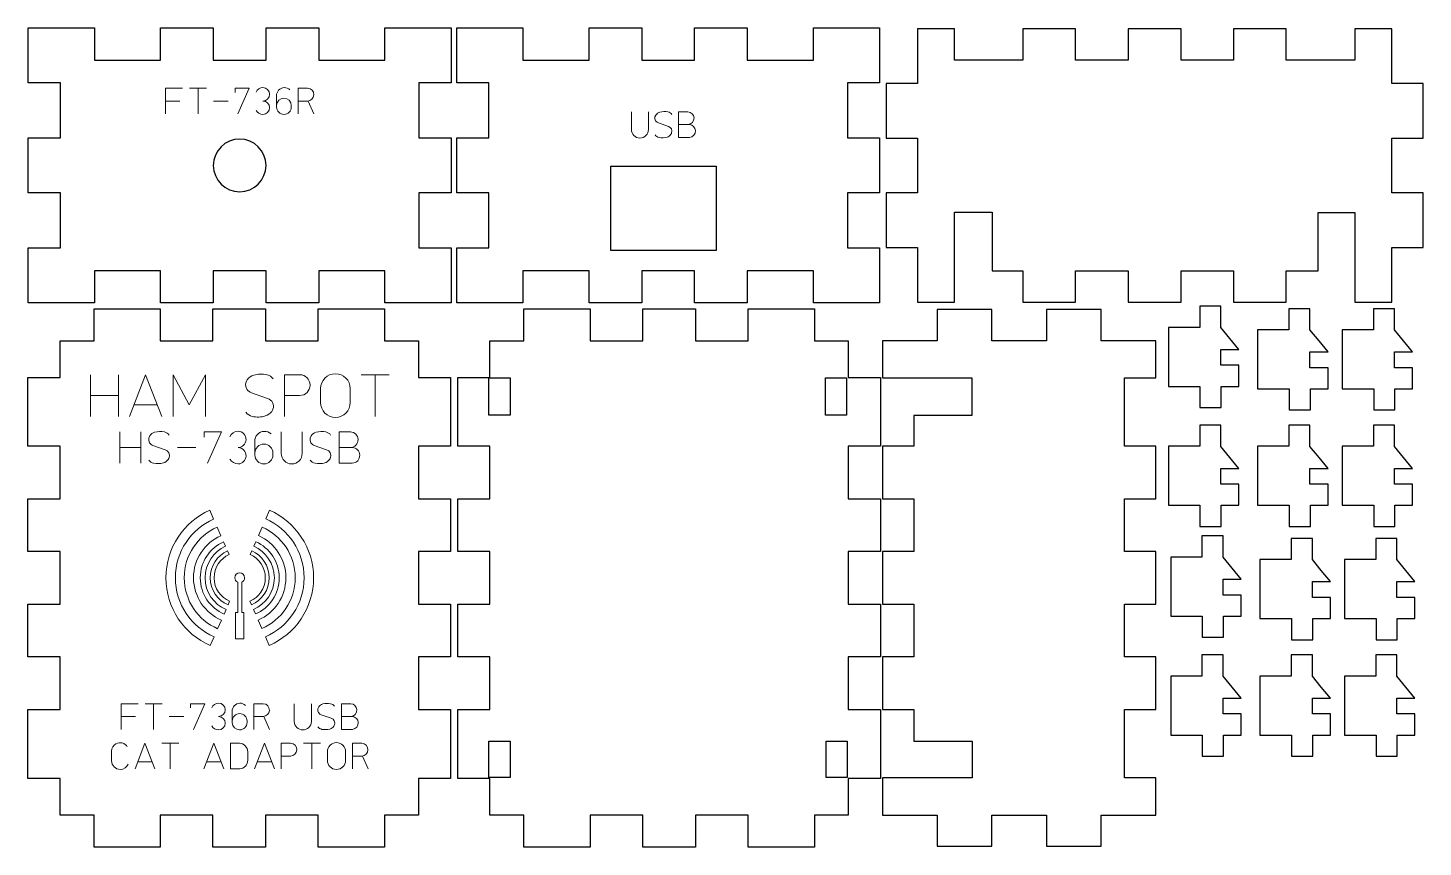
# Model space of a CAD drawing. Header units: inches. Extents: x 0 to 132, y 1 to 78.
import ezdxf

# ---------------------------------------------------------------- set-up
doc = ezdxf.new("R2010")
doc.units = ezdxf.units.IN
doc.header["$MEASUREMENT"] = 0
doc.layers.add('Layer 1', color=7, linetype='Continuous')

# ---------------------------------------------------------------- blocks, each defined once
blk = doc.blocks.new('block 2')
at = {"layer": 'Layer 1', "color": 7, "lineweight": 25}
blk.add_open_spline([(22.72, 65.43), (22.72, 64.05), (21.6, 62.93), (20.22, 62.93), (18.84, 62.93), (17.72, 64.05), (17.72, 65.43), (17.72, 66.81), (18.84, 67.93), (20.22, 67.93), (21.6, 67.93), (22.72, 66.81), (22.72, 65.43)], degree=3, knots=[0, 0, 0, 0, 1, 1, 1, 2, 2, 2, 3, 3, 3, 4, 4, 4, 4], dxfattribs=at)
blk = doc.blocks.new('block 3')
at = {"layer": 'Layer 1', "color": 3, "lineweight": 9}
for points, knots in [([(14.12, 26.29), (14.12, 28.78), (15.61, 30.92), (17.74, 31.87), (17.74, 31.87), (17.38, 32.7), (17.38, 32.7), (14.93, 31.61), (13.22, 29.15), (13.22, 26.29), (13.22, 23.42), (14.95, 20.95), (17.43, 19.87), (17.43, 19.87), (17.79, 20.69), (17.79, 20.69), (15.63, 21.63), (14.12, 23.79), (14.12, 26.29)], [0, 0, 0, 0, 1, 1, 1, 2, 2, 2, 3, 3, 3, 4, 4, 4, 5, 5, 5, 6, 6, 6, 6]), ([(27.23, 26.29), (27.23, 29.15), (25.52, 31.61), (23.06, 32.7), (23.06, 32.7), (22.7, 31.88), (22.7, 31.88), (24.84, 30.93), (26.33, 28.79), (26.33, 26.29), (26.33, 23.79), (24.82, 21.64), (22.66, 20.69), (22.66, 20.69), (23.02, 19.87), (23.02, 19.87), (25.5, 20.95), (27.23, 23.42), (27.23, 26.29)], [0, 0, 0, 0, 1, 1, 1, 2, 2, 2, 3, 3, 3, 4, 4, 4, 5, 5, 5, 6, 6, 6, 6]), ([(14.96, 26.29), (14.96, 24.13), (16.27, 22.27), (18.13, 21.46), (18.13, 21.46), (18.49, 22.27), (18.49, 22.27), (16.93, 22.95), (15.84, 24.49), (15.84, 26.29), (15.84, 28.08), (16.91, 29.61), (18.44, 30.29), (18.44, 30.29), (18.08, 31.1), (18.08, 31.1), (16.24, 30.28), (14.96, 28.44), (14.96, 26.29)], [0, 0, 0, 0, 1, 1, 1, 2, 2, 2, 3, 3, 3, 4, 4, 4, 5, 5, 5, 6, 6, 6, 6]), ([(24.6, 26.29), (24.6, 24.49), (23.52, 22.95), (21.97, 22.28), (21.97, 22.28), (22.32, 21.47), (22.32, 21.47), (24.18, 22.28), (25.49, 24.13), (25.49, 26.29), (25.49, 28.44), (24.2, 30.28), (22.36, 31.1), (22.36, 31.1), (22.01, 30.3), (22.01, 30.3), (23.54, 29.61), (24.6, 28.08), (24.6, 26.29)], [0, 0, 0, 0, 1, 1, 1, 2, 2, 2, 3, 3, 3, 4, 4, 4, 5, 5, 5, 6, 6, 6, 6]), ([(16.94, 26.29), (16.94, 27.63), (17.74, 28.77), (18.88, 29.29), (18.88, 29.29), (18.69, 29.71), (18.69, 29.71), (17.39, 29.13), (16.48, 27.82), (16.48, 26.29), (16.48, 24.75), (17.41, 23.43), (18.74, 22.85), (18.74, 22.85), (18.93, 23.28), (18.93, 23.28), (17.76, 23.78), (16.94, 24.94), (16.94, 26.29)], [0, 0, 0, 0, 1, 1, 1, 2, 2, 2, 3, 3, 3, 4, 4, 4, 5, 5, 5, 6, 6, 6, 6]), ([(23.97, 26.29), (23.97, 27.82), (23.06, 29.13), (21.75, 29.72), (21.75, 29.72), (21.56, 29.29), (21.56, 29.29), (22.71, 28.78), (23.51, 27.63), (23.51, 26.29), (23.51, 24.94), (22.69, 23.79), (21.53, 23.28), (21.53, 23.28), (21.71, 22.86), (21.71, 22.86), (23.04, 23.43), (23.97, 24.75), (23.97, 26.29)], [0, 0, 0, 0, 1, 1, 1, 2, 2, 2, 3, 3, 3, 4, 4, 4, 5, 5, 5, 6, 6, 6, 6]), ([(17.43, 26.29), (17.43, 25.14), (18.13, 24.15), (19.12, 23.72), (19.12, 23.72), (19.27, 24.06), (19.27, 24.06), (18.4, 24.43), (17.8, 25.29), (17.8, 26.29), (17.8, 27.28), (18.38, 28.12), (19.22, 28.51), (19.22, 28.51), (19.07, 28.84), (19.07, 28.84), (18.1, 28.4), (17.43, 27.43), (17.43, 26.29)], [0, 0, 0, 0, 1, 1, 1, 2, 2, 2, 3, 3, 3, 4, 4, 4, 5, 5, 5, 6, 6, 6, 6]), ([(22.65, 26.29), (22.65, 25.29), (22.05, 24.44), (21.18, 24.06), (21.18, 24.06), (21.33, 23.72), (21.33, 23.72), (22.33, 24.15), (23.02, 25.14), (23.02, 26.29), (23.02, 27.43), (22.34, 28.41), (21.37, 28.85), (21.37, 28.85), (21.22, 28.51), (21.22, 28.51), (22.06, 28.13), (22.65, 27.28), (22.65, 26.29)], [0, 0, 0, 0, 1, 1, 1, 2, 2, 2, 3, 3, 3, 4, 4, 4, 5, 5, 5, 6, 6, 6, 6]), ([(20.42, 25.88), (20.58, 25.95), (20.69, 26.11), (20.69, 26.29), (20.69, 26.55), (20.48, 26.76), (20.22, 26.76), (19.97, 26.76), (19.76, 26.55), (19.76, 26.29), (19.76, 26.11), (19.87, 25.95), (20.03, 25.88), (20.03, 25.88), (20.03, 23.01), (20.03, 23.01), (20.03, 23.01), (19.83, 23.01), (19.83, 23.01), (19.83, 23.01), (19.83, 20.5), (19.83, 20.5), (19.83, 20.5), (20.62, 20.5), (20.62, 20.5), (20.62, 20.5), (20.62, 23.01), (20.62, 23.01), (20.62, 23.01), (20.42, 23.01), (20.42, 23.01), (20.42, 23.01), (20.42, 25.88), (20.42, 25.88)], [0, 0, 0, 0, 1, 1, 1, 2, 2, 2, 3, 3, 3, 4, 4, 4, 5, 5, 5, 6, 6, 6, 7, 7, 7, 8, 8, 8, 9, 9, 9, 10, 10, 10, 11, 11, 11, 11])]:
    blk.add_open_spline(points, degree=3, knots=knots, dxfattribs=at)
blk = doc.blocks.new('block 4')
at = {"layer": 'Layer 1', "color": 1, "lineweight": 20}
for points in [[(14.81, 72.76), (13.19, 72.76), (13.19, 70.33)], [(13.19, 71.54), (14.54, 71.54)], [(15.46, 72.76), (17.08, 72.76), (16.27, 72.76), (16.27, 70.33)], [(17.73, 71.54), (19.13, 71.54)], [(19.78, 72.35), (19.78, 72.76), (21.13, 72.76), (20.05, 70.33)]]:
    blk.add_lwpolyline(points, dxfattribs=at)
for points, knots in [([(21.78, 72.38), (21.89, 72.64), (22.14, 72.81), (22.42, 72.81), (22.77, 72.81), (23.06, 72.53), (23.06, 72.18), (23.06, 71.83), (22.77, 71.54), (22.42, 71.54), (22.77, 71.54), (23.06, 71.26), (23.06, 70.91), (23.06, 70.56), (22.77, 70.27), (22.42, 70.27), (22.16, 70.28), (21.91, 70.42), (21.78, 70.65)], [0, 0, 0, 0, 1, 1, 1, 2, 2, 2, 3, 3, 3, 4, 4, 4, 5, 5, 5, 6, 6, 6, 6]), ([(23.72, 71.11), (23.72, 71.5), (24.04, 71.81), (24.42, 71.81), (24.81, 71.81), (25.12, 71.5), (25.12, 71.11), (25.12, 71.11), (25.12, 70.98), (25.12, 70.98), (25.12, 70.59), (24.81, 70.27), (24.42, 70.27), (24.03, 70.28), (23.72, 70.59), (23.72, 70.98), (23.72, 70.98), (23.72, 72.03), (23.72, 72.03), (23.7, 72.44), (24.02, 72.79), (24.44, 72.81), (24.64, 72.82), (24.84, 72.74), (24.99, 72.6)], [0, 0, 0, 0, 1, 1, 1, 2, 2, 2, 3, 3, 3, 4, 4, 4, 5, 5, 5, 6, 6, 6, 7, 7, 7, 8, 8, 8, 8]), ([(25.77, 70.33), (25.77, 70.33), (25.77, 72.76), (25.77, 72.76), (25.77, 72.76), (26.66, 72.76), (26.66, 72.76), (27, 72.74), (27.26, 72.46), (27.25, 72.13), (27.23, 71.81), (26.98, 71.56), (26.66, 71.54), (26.66, 71.54), (25.77, 71.54), (25.77, 71.54), (25.77, 71.54), (26.72, 71.54), (26.72, 71.54), (26.72, 71.54), (27.26, 70.33), (27.26, 70.33)], [0, 0, 0, 0, 1, 1, 1, 2, 2, 2, 3, 3, 3, 4, 4, 4, 5, 5, 5, 6, 6, 6, 7, 7, 7, 7])]:
    blk.add_open_spline(points, degree=3, knots=knots, dxfattribs=at)
blk = doc.blocks.new('block 5')
at = {"layer": 'Layer 1', "color": 1, "lineweight": 20}
for points, knots in [([(57.38, 70.51), (57.38, 70.51), (57.38, 68.84), (57.38, 68.84), (57.38, 68.39), (57.74, 68.03), (58.19, 68.03), (58.64, 68.03), (59, 68.39), (59, 68.84), (59, 68.84), (59, 70.51), (59, 70.51)], [0, 0, 0, 0, 1, 1, 1, 2, 2, 2, 3, 3, 3, 4, 4, 4, 4]), ([(61.22, 70.27), (61.12, 70.39), (60.99, 70.48), (60.84, 70.51), (60.59, 70.57), (60.33, 70.56), (60.08, 70.48), (59.93, 70.44), (59.8, 70.34), (59.7, 70.21), (59.54, 69.99), (59.59, 69.68), (59.82, 69.53), (59.86, 69.5), (59.9, 69.47), (59.95, 69.46), (59.95, 69.46), (60.89, 69.13), (60.89, 69.13), (61.15, 69.05), (61.29, 68.77), (61.2, 68.51), (61.19, 68.46), (61.16, 68.42), (61.13, 68.38), (61.04, 68.25), (60.91, 68.15), (60.76, 68.11), (60.51, 68.04), (60.25, 68.03), (60, 68.08), (59.85, 68.11), (59.71, 68.2), (59.62, 68.32)], [0, 0, 0, 0, 1, 1, 1, 2, 2, 2, 3, 3, 3, 4, 4, 4, 5, 5, 5, 6, 6, 6, 7, 7, 7, 8, 8, 8, 9, 9, 9, 10, 10, 10, 11, 11, 11, 11]), ([(62.75, 69.3), (63.09, 69.32), (63.34, 69.61), (63.32, 69.95), (63.3, 70.25), (63.06, 70.49), (62.75, 70.51), (62.75, 70.51), (61.86, 70.51), (61.86, 70.51), (61.86, 70.51), (61.86, 68.08), (61.86, 68.08), (61.86, 68.08), (62.89, 68.08), (62.89, 68.08), (63.22, 68.11), (63.48, 68.4), (63.45, 68.73), (63.43, 69.03), (63.19, 69.28), (62.89, 69.3), (62.89, 69.3), (61.86, 69.3), (61.86, 69.3)], [0, 0, 0, 0, 1, 1, 1, 2, 2, 2, 3, 3, 3, 4, 4, 4, 5, 5, 5, 6, 6, 6, 7, 7, 7, 8, 8, 8, 8])]:
    blk.add_open_spline(points, degree=3, knots=knots, dxfattribs=at)
blk = doc.blocks.new('block 6')
at = {"layer": 'Layer 1', "color": 7, "lineweight": 30}
blk.add_lwpolyline([(40.82, 78.48), (47.09, 78.48), (47.09, 75.43), (53.37, 75.43), (53.37, 78.48), (58.37, 78.48), (58.37, 75.43), (63.37, 75.43), (63.37, 78.48), (68.37, 78.48), (68.37, 75.43), (74.64, 75.43), (74.64, 78.48), (80.92, 78.48), (80.92, 73.26), (77.87, 73.26), (77.87, 68.04), (80.92, 68.04), (80.92, 62.82), (77.87, 62.82), (77.87, 57.6), (80.92, 57.6), (80.92, 52.38), (74.64, 52.38), (74.64, 55.43), (68.37, 55.43), (68.37, 52.38), (63.37, 52.38), (63.37, 55.43), (58.37, 55.43), (58.37, 52.38), (53.37, 52.38), (53.37, 55.43), (47.09, 55.43), (47.09, 52.38), (40.82, 52.38), (40.82, 57.6), (43.87, 57.6), (43.87, 62.82), (40.82, 62.82), (40.82, 68.04), (43.87, 68.04), (43.87, 73.26), (40.82, 73.26), (40.82, 78.48)], dxfattribs=at)
blk = doc.blocks.new('block 7')
at = {"layer": 'Layer 1', "color": 7, "lineweight": 30}
blk.add_lwpolyline([(0.17, 78.48), (6.45, 78.48), (6.45, 75.43), (12.72, 75.43), (12.72, 78.48), (17.72, 78.48), (17.72, 75.43), (22.72, 75.43), (22.72, 78.48), (27.72, 78.48), (27.72, 75.43), (34, 75.43), (34, 78.48), (40.27, 78.48), (40.27, 73.26), (37.22, 73.26), (37.22, 68.04), (40.27, 68.04), (40.27, 62.82), (37.22, 62.82), (37.22, 57.6), (40.27, 57.6), (40.27, 52.38), (34, 52.38), (34, 55.43), (27.72, 55.43), (27.72, 52.38), (22.72, 52.38), (22.72, 55.43), (17.72, 55.43), (17.72, 52.38), (12.72, 52.38), (12.72, 55.43), (6.45, 55.43), (6.45, 52.38), (0.17, 52.38), (0.17, 57.6), (3.22, 57.6), (3.22, 62.82), (0.17, 62.82), (0.17, 68.04), (3.22, 68.04), (3.22, 73.26), (0.17, 73.26), (0.17, 78.48)], dxfattribs=at)
blk = doc.blocks.new('block 8')
at = {"layer": 'Layer 1', "color": 7, "lineweight": 30}
blk.add_lwpolyline([(3.18, 48.78), (6.41, 48.78), (6.41, 51.83), (12.68, 51.83), (12.68, 48.78), (17.68, 48.78), (17.68, 51.83), (22.68, 51.83), (22.68, 48.78), (27.68, 48.78), (27.68, 51.83), (33.96, 51.83), (33.96, 48.78), (37.18, 48.78), (37.18, 45.31), (40.23, 45.31), (40.23, 38.78), (37.18, 38.78), (37.18, 33.78), (40.23, 33.78), (40.23, 28.79), (37.18, 28.79), (37.18, 23.78), (40.23, 23.78), (40.23, 18.78), (37.18, 18.78), (37.18, 13.78), (40.23, 13.78), (40.23, 7.26), (37.18, 7.26), (37.18, 3.78), (33.96, 3.78), (33.96, 0.73), (27.68, 0.73), (27.68, 3.78), (22.68, 3.78), (22.68, 0.73), (17.68, 0.73), (17.68, 3.78), (12.68, 3.78), (12.68, 0.73), (6.41, 0.73), (6.41, 3.78), (3.18, 3.78), (3.18, 7.26), (0.13, 7.26), (0.13, 13.78), (3.18, 13.78), (3.18, 18.78), (0.13, 18.78), (0.13, 23.78), (3.18, 23.78), (3.18, 28.79), (0.13, 28.79), (0.13, 33.78), (3.18, 33.78), (3.18, 38.78), (0.13, 38.78), (0.13, 45.31), (3.18, 45.31), (3.18, 48.78)], dxfattribs=at)
blk = doc.blocks.new('block 9')
at = {"layer": 'Layer 1', "color": 7, "lineweight": 30}
blk.add_lwpolyline([(43.96, 48.78), (47.19, 48.78), (47.19, 51.83), (53.46, 51.83), (53.46, 48.78), (58.46, 48.78), (58.46, 51.83), (63.46, 51.83), (63.46, 48.78), (68.46, 48.78), (68.46, 51.83), (74.74, 51.83), (74.74, 48.78), (77.96, 48.78), (77.96, 45.31), (81.01, 45.31), (81.01, 38.78), (77.96, 38.78), (77.96, 33.78), (81.01, 33.78), (81.01, 28.79), (77.96, 28.79), (77.96, 23.78), (81.01, 23.78), (81.01, 18.78), (77.96, 18.78), (77.96, 13.78), (81.01, 13.78), (81.01, 7.26), (77.96, 7.26), (77.96, 3.78), (74.74, 3.78), (74.74, 0.73), (68.46, 0.73), (68.46, 3.78), (63.46, 3.78), (63.46, 0.73), (58.46, 0.73), (58.46, 3.78), (53.46, 3.78), (53.46, 0.73), (47.19, 0.73), (47.19, 3.78), (43.96, 3.78), (43.96, 7.26), (40.91, 7.26), (40.91, 13.78), (43.96, 13.78), (43.96, 18.78), (40.91, 18.78), (40.91, 23.78), (43.96, 23.78), (43.96, 28.79), (40.91, 28.79), (40.91, 33.78), (43.96, 33.78), (43.96, 38.78), (40.91, 38.78), (40.91, 45.31), (43.96, 45.31), (43.96, 48.78)], dxfattribs=at)

msp = doc.modelspace()

# ---------------------------------------------------------------- linework, layer by layer
at = {"layer": 'Layer 1', "color": 7, "lineweight": 25}
for points in [[(132.48, 68.02), (132.48, 73.21), (129.51, 73.21), (129.51, 78.4), (126, 78.4), (126, 75.43), (119.51, 75.43), (119.51, 78.4), (114.51, 78.4), (114.51, 75.43), (109.52, 75.43), (109.52, 78.4), (104.51, 78.4), (104.51, 75.43), (99.52, 75.43), (99.52, 78.4), (94.52, 78.4), (94.52, 75.43), (88.03, 75.43), (88.03, 78.4), (84.52, 78.4), (84.52, 73.21), (81.55, 73.21), (81.55, 68.02), (84.52, 68.02), (84.52, 62.84), (81.55, 62.84), (81.55, 57.65), (84.52, 57.65), (84.52, 52.46), (88.03, 52.46), (88.03, 55.43), (88.03, 60.98), (88.6, 60.98), (91.6, 60.98), (91.6, 55.43), (94.52, 55.43), (94.52, 52.46), (99.52, 52.46), (99.52, 55.43), (104.51, 55.43), (104.51, 52.46), (109.52, 52.46), (109.52, 55.43), (114.51, 55.43), (114.51, 52.46), (119.51, 52.46), (119.51, 55.43), (122.52, 55.43), (122.52, 60.95), (125.52, 60.95), (126, 60.95), (126, 55.43), (126, 52.46), (129.51, 52.46), (129.51, 57.65), (132.48, 57.65), (132.48, 62.84), (129.51, 62.84), (129.51, 68.02), (132.48, 68.02)], [(65.42, 57.37), (55.42, 57.37), (55.42, 65.37), (65.42, 65.37), (65.42, 57.37)], [(96.76, 0.81), (101.95, 0.81), (101.95, 3.78), (107.14, 3.78), (107.14, 7.3), (104.17, 7.3), (104.17, 13.78), (107.14, 13.78), (107.14, 18.78), (104.17, 18.78), (104.17, 23.78), (107.14, 23.78), (107.14, 28.78), (104.17, 28.78), (104.17, 33.78), (107.14, 33.78), (107.14, 38.78), (104.17, 38.78), (104.17, 45.27), (107.14, 45.27), (107.14, 48.78), (101.95, 48.78), (101.95, 51.75), (96.76, 51.75), (96.76, 48.78), (91.58, 48.78), (91.58, 51.75), (86.39, 51.75), (86.39, 48.78), (81.2, 48.78), (81.2, 45.27), (84.17, 45.27), (89.67, 45.27), (89.67, 44.7), (89.67, 41.7), (84.17, 41.7), (84.17, 38.78), (81.2, 38.78), (81.2, 33.78), (84.17, 33.78), (84.17, 28.78), (81.2, 28.78), (81.2, 23.78), (84.17, 23.78), (84.17, 18.78), (81.2, 18.78), (81.2, 13.78), (84.17, 13.78), (84.17, 10.78), (89.7, 10.78), (89.7, 7.78), (89.7, 7.3), (84.17, 7.3), (81.2, 7.3), (81.2, 3.78), (86.39, 3.78), (86.39, 0.81), (91.58, 0.81), (91.58, 3.78), (96.76, 3.78), (96.76, 0.81)], [(113.29, 47.97), (115, 47.97), (114.14, 49.01), (113.29, 50.05), (113.29, 50.06), (113.29, 52.06), (111.29, 52.06), (111.29, 50.06), (108.32, 50.06), (108.32, 46.46), (108.32, 44.46), (111.32, 44.46), (111.32, 42.46), (113.32, 42.46), (113.32, 44.46), (115, 44.46), (115, 46.46), (113.29, 46.46), (113.29, 47.97)], [(121.75, 47.73), (123.47, 47.73), (122.61, 48.78), (121.75, 49.82), (121.75, 49.82), (121.75, 51.82), (119.75, 51.82), (119.75, 49.82), (116.78, 49.82), (116.78, 46.22), (116.78, 44.22), (119.79, 44.22), (119.79, 42.22), (121.79, 42.22), (121.79, 44.22), (123.47, 44.22), (123.47, 46.22), (121.75, 46.22), (121.75, 47.73)], [(129.77, 47.73), (131.48, 47.73), (130.62, 48.78), (129.77, 49.82), (129.77, 49.82), (129.77, 51.82), (127.77, 51.82), (127.77, 49.82), (124.8, 49.82), (124.8, 46.22), (124.8, 44.22), (127.8, 44.22), (127.8, 42.22), (129.8, 42.22), (129.8, 44.22), (131.48, 44.22), (131.48, 46.22), (129.77, 46.22), (129.77, 47.73)], [(45.87, 41.72), (43.87, 41.72), (43.87, 45.27), (45.87, 45.27), (45.87, 41.72)], [(77.8, 41.72), (75.8, 41.72), (75.8, 45.27), (77.8, 45.27), (77.8, 41.72)], [(113.29, 36.68), (115, 36.68), (114.14, 37.72), (113.29, 38.76), (113.29, 38.77), (113.29, 40.77), (111.29, 40.77), (111.29, 38.77), (108.32, 38.77), (108.32, 35.17), (108.32, 33.17), (111.32, 33.17), (111.32, 31.17), (113.32, 31.17), (113.32, 33.17), (115, 33.17), (115, 35.17), (113.29, 35.17), (113.29, 36.68)], [(121.75, 36.68), (123.47, 36.68), (122.61, 37.72), (121.75, 38.76), (121.75, 38.77), (121.75, 40.77), (119.75, 40.77), (119.75, 38.77), (116.78, 38.77), (116.78, 35.17), (116.78, 33.17), (119.79, 33.17), (119.79, 31.17), (121.79, 31.17), (121.79, 33.17), (123.47, 33.17), (123.47, 35.17), (121.75, 35.17), (121.75, 36.68)], [(129.77, 36.68), (131.48, 36.68), (130.62, 37.72), (129.77, 38.76), (129.77, 38.77), (129.77, 40.77), (127.77, 40.77), (127.77, 38.77), (124.8, 38.77), (124.8, 35.17), (124.8, 33.17), (127.8, 33.17), (127.8, 31.17), (129.8, 31.17), (129.8, 33.17), (131.48, 33.17), (131.48, 35.17), (129.77, 35.17), (129.77, 36.68)], [(113.51, 26.17), (115.23, 26.17), (114.37, 27.21), (113.51, 28.25), (113.51, 28.26), (113.51, 30.26), (111.51, 30.26), (111.51, 28.26), (108.54, 28.26), (108.54, 24.66), (108.54, 22.66), (111.54, 22.66), (111.54, 20.66), (113.54, 20.66), (113.54, 22.66), (115.23, 22.66), (115.23, 24.66), (113.51, 24.66), (113.51, 26.17)], [(121.98, 25.93), (123.69, 25.93), (122.83, 26.98), (121.98, 28.02), (121.98, 28.02), (121.98, 30.02), (119.98, 30.02), (119.98, 28.02), (117.01, 28.02), (117.01, 24.42), (117.01, 22.42), (120.01, 22.42), (120.01, 20.42), (122.01, 20.42), (122.01, 22.42), (123.69, 22.42), (123.69, 24.42), (121.98, 24.42), (121.98, 25.93)], [(129.99, 25.93), (131.71, 25.93), (130.85, 26.98), (129.99, 28.02), (129.99, 28.02), (129.99, 30.02), (127.99, 30.02), (127.99, 28.02), (125.02, 28.02), (125.02, 24.42), (125.02, 22.42), (128.03, 22.42), (128.03, 20.42), (130.03, 20.42), (130.03, 22.42), (131.71, 22.42), (131.71, 24.42), (129.99, 24.42), (129.99, 25.93)], [(113.51, 14.88), (115.23, 14.88), (114.37, 15.92), (113.51, 16.97), (113.51, 16.97), (113.51, 18.97), (111.51, 18.97), (111.51, 16.97), (108.54, 16.97), (108.54, 13.37), (108.54, 11.37), (111.54, 11.37), (111.54, 9.37), (113.54, 9.37), (113.54, 11.37), (115.23, 11.37), (115.23, 13.37), (113.51, 13.37), (113.51, 14.88)], [(121.98, 14.88), (123.69, 14.88), (122.83, 15.92), (121.98, 16.97), (121.98, 16.97), (121.98, 18.97), (119.98, 18.97), (119.98, 16.97), (117.01, 16.97), (117.01, 13.37), (117.01, 11.37), (120.01, 11.37), (120.01, 9.37), (122.01, 9.37), (122.01, 11.37), (123.69, 11.37), (123.69, 13.37), (121.98, 13.37), (121.98, 14.88)], [(129.99, 14.88), (131.71, 14.88), (130.85, 15.92), (129.99, 16.97), (129.99, 16.97), (129.99, 18.97), (127.99, 18.97), (127.99, 16.97), (125.02, 16.97), (125.02, 13.37), (125.02, 11.37), (128.03, 11.37), (128.03, 9.37), (130.03, 9.37), (130.03, 11.37), (131.71, 11.37), (131.71, 13.37), (129.99, 13.37), (129.99, 14.88)], [(45.87, 7.34), (43.87, 7.34), (43.87, 10.78), (45.87, 10.78), (45.87, 7.34)], [(77.85, 7.34), (75.85, 7.34), (75.85, 10.78), (77.85, 10.78), (77.85, 7.34)]]:
    msp.add_lwpolyline(points, dxfattribs=at)
at = {"layer": 'Layer 1', "color": 1, "lineweight": 20}
for points in [[(6.07, 45.57), (6.07, 41.61), (6.07, 43.59), (8.71, 43.59), (8.71, 41.61), (8.71, 45.57)], [(9.76, 41.61), (11.3, 45.57), (12.84, 41.61)], [(13.9, 41.61), (13.9, 45.57), (15.44, 42.71), (16.98, 45.57), (16.98, 41.61)], [(31.76, 45.57), (34.4, 45.57), (33.08, 45.57), (33.08, 41.61)], [(10.2, 42.71), (12.4, 42.71)], [(8.85, 40.14), (8.85, 37.17), (8.85, 38.65), (10.83, 38.65), (10.83, 37.17), (10.83, 40.14)], [(16.84, 39.64), (16.84, 40.14), (18.49, 40.14), (17.17, 37.17)], [(14.33, 38.65), (16.05, 38.65)], [(10.6, 14.34), (8.98, 14.34), (8.98, 11.91)], [(11.25, 14.34), (12.87, 14.34), (12.06, 14.34), (12.06, 11.91)], [(15.57, 13.94), (15.57, 14.34), (16.92, 14.34), (15.84, 11.91)], [(8.98, 13.13), (10.33, 13.13)], [(13.52, 13.13), (14.92, 13.13)], [(10.29, 8.16), (11.23, 10.59), (12.18, 8.16)], [(12.82, 10.59), (14.44, 10.59), (13.63, 10.59), (13.63, 8.16)], [(16.82, 8.16), (17.76, 10.59), (18.71, 8.16)], [(21.63, 8.16), (22.57, 10.59), (23.52, 8.16)], [(26.27, 10.59), (27.89, 10.59), (27.08, 10.59), (27.08, 8.16)], [(10.56, 8.84), (11.91, 8.84)], [(17.09, 8.84), (18.44, 8.84)], [(21.9, 8.84), (23.25, 8.84)]]:
    msp.add_lwpolyline(points, dxfattribs=at)
for points, knots in [([(23.4, 45.17), (23.25, 45.37), (23.03, 45.52), (22.79, 45.57), (22.38, 45.66), (21.96, 45.64), (21.56, 45.52), (21.31, 45.45), (21.09, 45.3), (20.94, 45.08), (20.68, 44.72), (20.76, 44.22), (21.12, 43.96), (21.19, 43.91), (21.26, 43.88), (21.33, 43.85), (21.33, 43.85), (22.87, 43.32), (22.87, 43.32), (23.3, 43.18), (23.52, 42.73), (23.38, 42.3), (23.35, 42.23), (23.32, 42.16), (23.27, 42.09), (23.12, 41.88), (22.9, 41.73), (22.65, 41.65), (22.25, 41.53), (21.83, 41.52), (21.42, 41.61), (21.18, 41.66), (20.96, 41.8), (20.81, 42)], [0, 0, 0, 0, 1, 1, 1, 2, 2, 2, 3, 3, 3, 4, 4, 4, 5, 5, 5, 6, 6, 6, 7, 7, 7, 8, 8, 8, 9, 9, 9, 10, 10, 10, 11, 11, 11, 11]), ([(24.46, 41.61), (24.46, 41.61), (24.46, 45.57), (24.46, 45.57), (24.46, 45.57), (25.91, 45.57), (25.91, 45.57), (26.46, 45.57), (26.9, 45.13), (26.9, 44.58), (26.9, 44.03), (26.46, 43.59), (25.91, 43.59), (25.91, 43.59), (24.46, 43.59), (24.46, 43.59)], [0, 0, 0, 0, 1, 1, 1, 2, 2, 2, 3, 3, 3, 4, 4, 4, 5, 5, 5, 5]), ([(27.89, 42.93), (27.89, 42.15), (28.52, 41.52), (29.3, 41.52), (30.08, 41.52), (30.71, 42.15), (30.71, 42.93), (30.71, 42.93), (30.71, 44.25), (30.71, 44.25), (30.71, 45.03), (30.07, 45.66), (29.3, 45.66), (28.52, 45.65), (27.89, 45.02), (27.89, 44.25), (27.89, 44.25), (27.89, 42.93), (27.89, 42.93)], [0, 0, 0, 0, 1, 1, 1, 2, 2, 2, 3, 3, 3, 4, 4, 4, 5, 5, 5, 6, 6, 6, 6]), ([(13.54, 39.84), (13.43, 39.99), (13.26, 40.1), (13.08, 40.14), (12.77, 40.2), (12.46, 40.19), (12.15, 40.1), (11.97, 40.05), (11.81, 39.93), (11.69, 39.77), (11.5, 39.5), (11.56, 39.12), (11.83, 38.93), (11.88, 38.9), (11.93, 38.87), (11.99, 38.85), (11.99, 38.85), (13.14, 38.45), (13.14, 38.45), (13.46, 38.35), (13.63, 38), (13.52, 37.69), (13.5, 37.63), (13.48, 37.58), (13.44, 37.53), (13.33, 37.37), (13.17, 37.25), (12.98, 37.2), (12.68, 37.11), (12.36, 37.1), (12.06, 37.17), (11.87, 37.21), (11.71, 37.31), (11.59, 37.46)], [0, 0, 0, 0, 1, 1, 1, 2, 2, 2, 3, 3, 3, 4, 4, 4, 5, 5, 5, 6, 6, 6, 7, 7, 7, 8, 8, 8, 9, 9, 9, 10, 10, 10, 11, 11, 11, 11]), ([(19.28, 39.67), (19.42, 39.99), (19.73, 40.2), (20.08, 40.2), (20.5, 40.19), (20.84, 39.83), (20.82, 39.4), (20.81, 38.99), (20.48, 38.67), (20.08, 38.65), (20.5, 38.64), (20.84, 38.28), (20.82, 37.85), (20.81, 37.44), (20.48, 37.11), (20.08, 37.1), (19.75, 37.1), (19.45, 37.28), (19.28, 37.56)], [0, 0, 0, 0, 1, 1, 1, 2, 2, 2, 3, 3, 3, 4, 4, 4, 5, 5, 5, 6, 6, 6, 6]), ([(21.66, 38.12), (21.66, 38.6), (22.04, 38.98), (22.52, 38.98), (22.99, 38.98), (23.37, 38.6), (23.38, 38.12), (23.38, 38.12), (23.38, 37.96), (23.38, 37.96), (23.37, 37.48), (22.99, 37.1), (22.52, 37.1), (22.04, 37.1), (21.66, 37.48), (21.66, 37.96), (21.66, 37.96), (21.66, 39.24), (21.66, 39.24), (21.64, 39.75), (22.03, 40.17), (22.54, 40.19), (22.79, 40.2), (23.03, 40.11), (23.21, 39.94)], [0, 0, 0, 0, 1, 1, 1, 2, 2, 2, 3, 3, 3, 4, 4, 4, 5, 5, 5, 6, 6, 6, 7, 7, 7, 8, 8, 8, 8]), ([(24.17, 40.14), (24.17, 40.14), (24.17, 38.09), (24.17, 38.09), (24.17, 37.54), (24.61, 37.1), (25.16, 37.1), (25.7, 37.1), (26.15, 37.54), (26.15, 38.09), (26.15, 38.09), (26.15, 40.14), (26.15, 40.14)], [0, 0, 0, 0, 1, 1, 1, 2, 2, 2, 3, 3, 3, 4, 4, 4, 4]), ([(28.85, 39.84), (28.74, 39.99), (28.58, 40.1), (28.39, 40.14), (28.09, 40.2), (27.77, 40.19), (27.47, 40.1), (27.28, 40.05), (27.12, 39.93), (27, 39.77), (26.81, 39.5), (26.87, 39.12), (27.14, 38.93), (27.19, 38.9), (27.25, 38.87), (27.3, 38.85), (27.3, 38.85), (28.46, 38.45), (28.46, 38.45), (28.77, 38.35), (28.94, 38), (28.83, 37.69), (28.82, 37.63), (28.79, 37.58), (28.75, 37.53), (28.64, 37.37), (28.48, 37.25), (28.29, 37.2), (27.99, 37.11), (27.67, 37.1), (27.37, 37.17), (27.18, 37.21), (27.02, 37.31), (26.91, 37.46)], [0, 0, 0, 0, 1, 1, 1, 2, 2, 2, 3, 3, 3, 4, 4, 4, 5, 5, 5, 6, 6, 6, 7, 7, 7, 8, 8, 8, 9, 9, 9, 10, 10, 10, 11, 11, 11, 11]), ([(30.73, 38.65), (31.14, 38.67), (31.46, 39.01), (31.45, 39.42), (31.43, 39.81), (31.12, 40.12), (30.73, 40.14), (30.73, 40.14), (29.65, 40.14), (29.65, 40.14), (29.65, 40.14), (29.65, 37.17), (29.65, 37.17), (29.65, 37.17), (30.9, 37.17), (30.9, 37.17), (31.31, 37.18), (31.63, 37.53), (31.61, 37.94), (31.6, 38.32), (31.29, 38.64), (30.9, 38.65), (30.9, 38.65), (29.65, 38.65), (29.65, 38.65)], [0, 0, 0, 0, 1, 1, 1, 2, 2, 2, 3, 3, 3, 4, 4, 4, 5, 5, 5, 6, 6, 6, 7, 7, 7, 8, 8, 8, 8]), ([(17.57, 13.96), (17.68, 14.22), (17.93, 14.39), (18.22, 14.4), (18.57, 14.4), (18.85, 14.11), (18.85, 13.76), (18.85, 13.41), (18.57, 13.13), (18.22, 13.13), (18.57, 13.13), (18.85, 12.84), (18.85, 12.49), (18.85, 12.14), (18.57, 11.86), (18.22, 11.86), (17.95, 11.86), (17.7, 12), (17.57, 12.24)], [0, 0, 0, 0, 1, 1, 1, 2, 2, 2, 3, 3, 3, 4, 4, 4, 5, 5, 5, 6, 6, 6, 6]), ([(19.51, 12.69), (19.51, 13.08), (19.83, 13.4), (20.21, 13.4), (20.6, 13.4), (20.92, 13.08), (20.92, 12.69), (20.92, 12.69), (20.92, 12.56), (20.92, 12.56), (20.92, 12.17), (20.6, 11.86), (20.21, 11.86), (19.83, 11.86), (19.51, 12.17), (19.51, 12.56), (19.51, 12.56), (19.51, 13.61), (19.51, 13.61), (19.49, 14.03), (19.82, 14.37), (20.23, 14.39), (20.43, 14.4), (20.63, 14.32), (20.78, 14.18)], [0, 0, 0, 0, 1, 1, 1, 2, 2, 2, 3, 3, 3, 4, 4, 4, 5, 5, 5, 6, 6, 6, 7, 7, 7, 8, 8, 8, 8]), ([(21.56, 11.91), (21.56, 11.91), (21.56, 14.34), (21.56, 14.34), (21.56, 14.34), (22.45, 14.34), (22.45, 14.34), (22.79, 14.33), (23.05, 14.05), (23.04, 13.71), (23.02, 13.39), (22.77, 13.14), (22.45, 13.13), (22.45, 13.13), (21.56, 13.13), (21.56, 13.13), (21.56, 13.13), (22.51, 13.13), (22.51, 13.13), (22.51, 13.13), (23.05, 11.91), (23.05, 11.91)], [0, 0, 0, 0, 1, 1, 1, 2, 2, 2, 3, 3, 3, 4, 4, 4, 5, 5, 5, 6, 6, 6, 7, 7, 7, 7]), ([(25.4, 14.34), (25.4, 14.34), (25.4, 12.67), (25.4, 12.67), (25.4, 12.22), (25.76, 11.86), (26.21, 11.86), (26.66, 11.86), (27.02, 12.22), (27.02, 12.67), (27.02, 12.67), (27.02, 14.34), (27.02, 14.34)], [0, 0, 0, 0, 1, 1, 1, 2, 2, 2, 3, 3, 3, 4, 4, 4, 4]), ([(29.23, 14.1), (29.14, 14.22), (29, 14.31), (28.85, 14.34), (28.6, 14.4), (28.34, 14.39), (28.1, 14.32), (27.95, 14.27), (27.81, 14.17), (27.72, 14.04), (27.56, 13.82), (27.61, 13.51), (27.83, 13.36), (27.87, 13.33), (27.92, 13.3), (27.96, 13.29), (27.96, 13.29), (28.91, 12.96), (28.91, 12.96), (29.17, 12.88), (29.3, 12.6), (29.22, 12.34), (29.2, 12.29), (29.18, 12.25), (29.15, 12.21), (29.06, 12.08), (28.93, 11.98), (28.77, 11.94), (28.53, 11.87), (28.27, 11.86), (28.02, 11.91), (27.87, 11.94), (27.73, 12.03), (27.64, 12.15)], [0, 0, 0, 0, 1, 1, 1, 2, 2, 2, 3, 3, 3, 4, 4, 4, 5, 5, 5, 6, 6, 6, 7, 7, 7, 8, 8, 8, 9, 9, 9, 10, 10, 10, 11, 11, 11, 11]), ([(30.77, 13.13), (31.11, 13.15), (31.36, 13.44), (31.34, 13.78), (31.31, 14.08), (31.07, 14.32), (30.77, 14.34), (30.77, 14.34), (29.88, 14.34), (29.88, 14.34), (29.88, 14.34), (29.88, 11.91), (29.88, 11.91), (29.88, 11.91), (30.91, 11.91), (30.91, 11.91), (31.24, 11.94), (31.49, 12.23), (31.47, 12.56), (31.45, 12.87), (31.21, 13.11), (30.91, 13.13), (30.91, 13.13), (29.88, 13.13), (29.88, 13.13)], [0, 0, 0, 0, 1, 1, 1, 2, 2, 2, 3, 3, 3, 4, 4, 4, 5, 5, 5, 6, 6, 6, 7, 7, 7, 8, 8, 8, 8]), ([(9.56, 10.24), (9.35, 10.62), (8.86, 10.76), (8.48, 10.55), (8.22, 10.41), (8.06, 10.13), (8.07, 9.84), (8.07, 9.84), (8.07, 8.92), (8.07, 8.92), (8.07, 8.47), (8.43, 8.11), (8.88, 8.11), (9.22, 8.11), (9.52, 8.31), (9.64, 8.62)], [0, 0, 0, 0, 1, 1, 1, 2, 2, 2, 3, 3, 3, 4, 4, 4, 5, 5, 5, 5]), ([(19.36, 10.59), (19.36, 10.59), (20.19, 10.59), (20.19, 10.59), (20.63, 10.58), (20.98, 10.22), (20.98, 9.78), (20.98, 9.78), (20.98, 8.97), (20.98, 8.97), (20.99, 8.54), (20.66, 8.18), (20.22, 8.16), (20.21, 8.16), (20.2, 8.16), (20.19, 8.16), (20.19, 8.16), (19.36, 8.16), (19.36, 8.16), (19.36, 8.16), (19.36, 10.59), (19.36, 10.59)], [0, 0, 0, 0, 1, 1, 1, 2, 2, 2, 3, 3, 3, 4, 4, 4, 5, 5, 5, 6, 6, 6, 7, 7, 7, 7]), ([(24.16, 8.16), (24.16, 8.16), (24.16, 10.59), (24.16, 10.59), (24.16, 10.59), (25.05, 10.59), (25.05, 10.59), (25.39, 10.58), (25.65, 10.3), (25.64, 9.96), (25.62, 9.64), (25.37, 9.39), (25.05, 9.38), (25.05, 9.38), (24.16, 9.38), (24.16, 9.38)], [0, 0, 0, 0, 1, 1, 1, 2, 2, 2, 3, 3, 3, 4, 4, 4, 5, 5, 5, 5]), ([(28.54, 8.97), (28.54, 8.49), (28.92, 8.11), (29.4, 8.11), (29.88, 8.11), (30.27, 8.49), (30.27, 8.97), (30.27, 8.97), (30.27, 9.78), (30.27, 9.78), (30.27, 10.26), (29.88, 10.65), (29.4, 10.65), (28.92, 10.65), (28.54, 10.26), (28.54, 9.78), (28.54, 9.78), (28.54, 8.97), (28.54, 8.97)], [0, 0, 0, 0, 1, 1, 1, 2, 2, 2, 3, 3, 3, 4, 4, 4, 5, 5, 5, 6, 6, 6, 6]), ([(30.91, 8.16), (30.91, 8.16), (30.91, 10.59), (30.91, 10.59), (30.91, 10.59), (31.8, 10.59), (31.8, 10.59), (32.14, 10.58), (32.4, 10.3), (32.39, 9.96), (32.37, 9.64), (32.12, 9.39), (31.8, 9.38), (31.8, 9.38), (30.91, 9.38), (30.91, 9.38), (30.91, 9.38), (31.86, 9.38), (31.86, 9.38), (31.86, 9.38), (32.4, 8.16), (32.4, 8.16)], [0, 0, 0, 0, 1, 1, 1, 2, 2, 2, 3, 3, 3, 4, 4, 4, 5, 5, 5, 6, 6, 6, 7, 7, 7, 7])]:
    msp.add_open_spline(points, degree=3, knots=knots, dxfattribs=at)

# ---------------------------------------------------------------- block references
at = {"layer": 'Layer 1'}
for name in ['block 7', 'block 6', 'block 4', 'block 5', 'block 2', 'block 8', 'block 9', 'block 3']:
    msp.add_blockref(name, (0, 0), dxfattribs=at)

doc.saveas('drawing.dxf')
